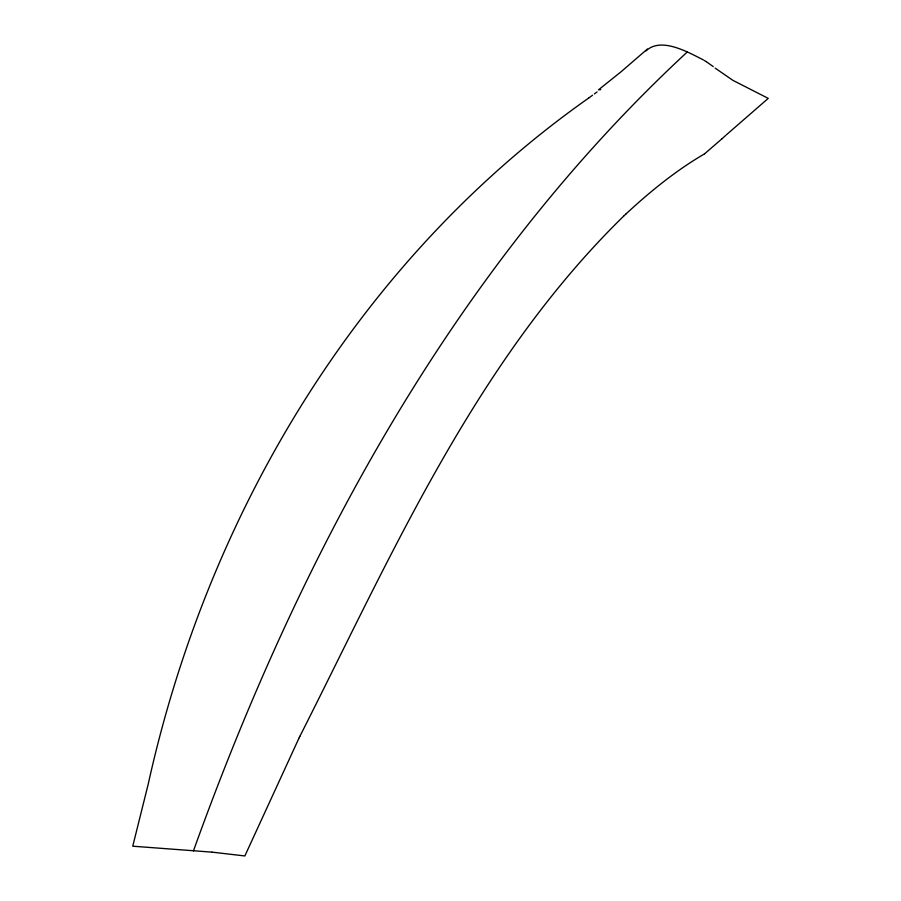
<?xml version="1.0" encoding="UTF-8"?>
<svg xmlns="http://www.w3.org/2000/svg" width="901" height="901" viewBox="0 0 901 901"><rect width="100%" height="100%" fill="white"/><g stroke="black" fill="none" stroke-linecap="round" stroke-linejoin="round"><path stroke-width="1.35" d="M193.445 850.882C299.875 554.532 454.341 267.665 687.362 51.898M298.513 739.169L244.858 855.95L212.084 852.143M298.603 738.989L299.211 737.705M299.29 737.559L299.909 736.252M299.999 736.061C391.744 554.892 475.953 360.603 623.548 216.251M645.994 50.918C660.974 36.614 687.812 52.089 703.343 59.894M623.616 216.184L625.958 213.976M626.015 213.931C650.15 191.508 675.93 170.559 704.436 153.913M721.87 138.889L725.947 135.195M721.757 138.979L704.605 153.812M726.702 134.531L768.249 98.378L732.952 80.38L715.157 68.116M647.38 49.048L621.048 71.776L598.433 89.875M592.554 95.247L589.141 97.725M588.916 97.882C359.702 259.116 208.356 511.892 148.181 784.275L132.751 846.197L211.836 852.132M597.093 91.947L594.367 93.929M599.829 89.976L600.73 89.323M704.255 60.435L706.44 61.786M707.015 62.158L713.254 66.629"/></g></svg>
